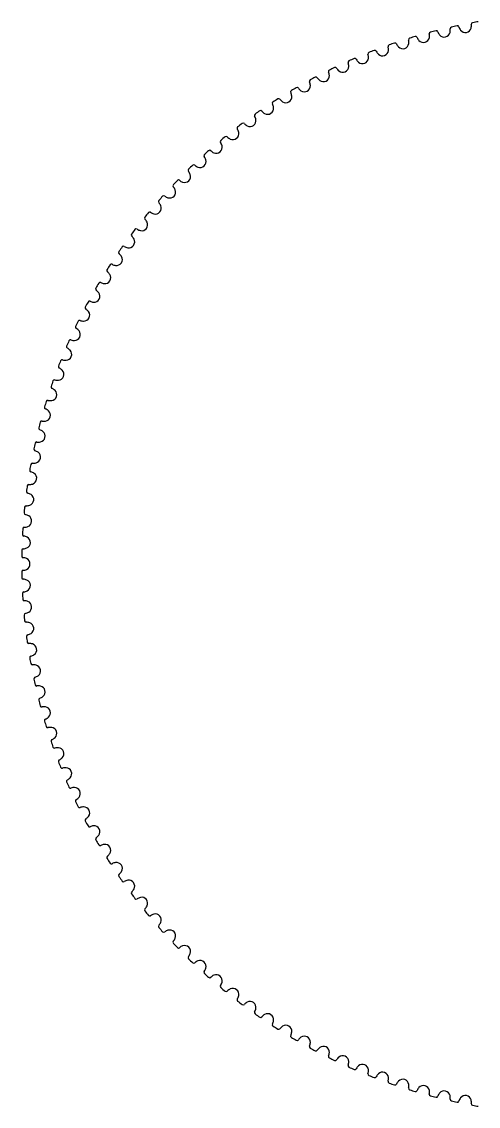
# Model space of a CAD drawing. Header units: millimetres. Extents: x 0 to 102, y 0 to 102.
# Drawn here: x 0.3 to 42.3, y 1 to 100.9 of the extents above; entities that cross this region are included whole.
import ezdxf

# ---------------------------------------------------------------- set-up
doc = ezdxf.new("R2010")
doc.units = ezdxf.units.MM

msp = doc.modelspace()

# ---------------------------------------------------------------- linework, layer by layer
for centre, radius, start, end in [((37.917, 99.758), 0.15, 105.75, -171.68141), ((50.928, 50.936), 50.676, 104.32564, 104.92436), ((38.424, 99.89), 0.15, 20.93141, 103.5), ((39.512, 100.262), 1, -161.40116, -142.12302), ((39.147, 100.006), 0.555, -76.5, -13.06505), ((38.706, 100.069), 1, -10.87698, 8.40116), ((39.844, 100.231), 0.15, 103.5, -173.93141), ((50.928, 50.936), 50.676, 102.07564, 102.67436), ((40.356, 100.343), 0.15, 18.68141, 101.25), ((41.458, 100.673), 1, -163.65116, -144.37302), ((41.083, 100.43), 0.555, -142.18495, -78.75), ((41.083, 100.43), 0.555, -78.75, -15.31505), ((40.645, 100.511), 1, -13.12698, 6.15116), ((41.789, 100.628), 0.15, 101.25, -176.18141), ((50.928, 50.936), 50.676, 99.82564, 100.42436), ((50.927, 50.936), 50.676, 108.82564, 109.42436), ((34.621, 98.758), 0.15, 25.43141, 108), ((36.011, 99.209), 0.15, 108, -169.43141), ((34.888, 98.958), 1, -6.37698, 12.90116), ((50.928, 50.936), 50.676, 106.57564, 107.17436), ((36.512, 99.361), 0.15, 23.18141, 105.75), ((37.584, 99.776), 1, -159.15116, -139.87302), ((37.23, 99.505), 0.555, -137.68495, -74.25), ((37.23, 99.505), 0.555, -74.25, -10.81505), ((36.786, 99.551), 1, -8.62698, 10.65116), ((39.147, 100.006), 0.555, -139.93495, -76.5), ((32.269, 97.89), 0.15, 112.5, -164.93141), ((50.927, 50.936), 50.676, 111.07564, 111.67436), ((32.756, 98.081), 0.15, 27.68141, 110.25), ((33.793, 98.578), 1, -154.65116, -135.37302), ((33.461, 98.281), 0.555, -69.75, -6.31505), ((34.127, 98.586), 0.15, 110.25, -167.18141), ((33.015, 98.292), 1, -4.12698, 15.15116), ((35.677, 99.215), 1, -156.90116, -137.62302), ((35.333, 98.93), 0.555, -135.43495, -72), ((35.333, 98.93), 0.555, -72, -8.56505), ((30.439, 97.121), 0.15, 114.75, -162.68141), ((29.354, 96.74), 1, 0.37302, 19.65116), ((50.927, 50.936), 50.676, 113.32564, 113.92436), ((30.919, 97.331), 0.15, 29.93141, 112.5), ((31.935, 97.869), 1, -152.40116, -133.12302), ((31.615, 97.558), 0.555, -130.93495, -67.5), ((31.615, 97.558), 0.555, -67.5, -4.06505), ((31.169, 97.552), 1, -1.87698, 17.40116), ((33.461, 98.281), 0.555, -133.18495, -69.75), ((28.016, 95.899), 0.555, -63, 0.43495), ((28.642, 96.281), 0.15, 117, -160.43141), ((27.572, 95.858), 1, 2.62302, 21.90116), ((50.927, 50.935), 50.676, 115.57564, 116.17436), ((29.113, 96.509), 0.15, 32.18141, 114.75), ((30.107, 97.087), 1, -150.15116, -130.87302), ((29.8, 96.764), 0.555, -128.68495, -65.25), ((29.8, 96.764), 0.555, -65.25, -1.81505), ((26.269, 94.965), 0.555, -60.75, 2.68495), ((26.878, 95.371), 0.15, 119.25, -158.18141), ((25.827, 94.906), 1, 4.87302, 24.15116), ((50.927, 50.935), 50.676, 117.82564, 118.42436), ((27.34, 95.618), 0.15, 34.43141, 117), ((28.311, 96.234), 1, -147.90116, -128.62302), ((28.016, 95.899), 0.555, -126.43495, -63), ((24.559, 93.963), 0.555, -58.5, 4.93495), ((25.152, 94.392), 0.15, 121.5, -155.93141), ((24.119, 93.887), 1, 7.12302, 26.40116), ((50.926, 50.935), 50.676, 120.07564, 120.67436), ((25.604, 94.657), 0.15, 36.68141, 119.25), ((26.55, 95.311), 1, -145.65116, -126.37302), ((26.269, 94.965), 0.555, -124.18495, -60.75), ((22.89, 92.894), 0.555, -56.25, 7.18495), ((23.466, 93.347), 0.15, 123.75, -153.68141), ((22.454, 92.801), 1, 9.37302, 28.65116), ((50.926, 50.935), 50.676, 122.32564, 122.92436), ((23.907, 93.629), 0.15, 38.93141, 121.5), ((24.826, 94.32), 1, -143.40116, -124.12302), ((24.559, 93.963), 0.555, -121.93495, -58.5), ((21.822, 92.236), 0.15, 126, -151.43141), ((20.832, 91.651), 1, 11.62302, 30.90116), ((50.926, 50.935), 50.676, 124.57564, 125.17436), ((22.251, 92.535), 0.15, 41.18141, 123.75), ((23.143, 93.261), 1, -141.15116, -121.87302), ((22.89, 92.894), 0.555, -119.68495, -56.25), ((20.222, 91.061), 0.15, 128.25, -149.18141), ((19.256, 90.438), 1, 13.87302, 33.15116), ((50.926, 50.935), 50.676, 126.82564, 127.42436), ((20.64, 91.377), 0.15, 43.43141, 126), ((21.502, 92.138), 1, -138.90116, -119.62302), ((21.264, 91.761), 0.555, -117.43495, -54), ((21.264, 91.761), 0.555, -54, 9.43495), ((18.67, 89.825), 0.15, 130.5, -146.93141), ((50.925, 50.935), 50.676, 129.07564, 129.67436), ((19.075, 90.157), 0.15, 45.68141, 128.25), ((19.907, 90.951), 1, -136.65116, -117.37302), ((19.684, 90.565), 0.555, -115.18495, -51.75), ((19.684, 90.565), 0.555, -51.75, 11.68495), ((50.925, 50.934), 50.676, 131.32564, 131.92436), ((17.56, 88.876), 0.15, 47.93141, 130.5), ((18.36, 89.702), 1, -134.40116, -115.12302), ((18.152, 89.308), 0.555, -49.5, 13.93495), ((17.73, 89.164), 1, 16.12302, 35.40116), ((17.168, 88.528), 0.15, 132.75, -144.68141), ((16.254, 87.831), 1, 18.37302, 37.65116), ((16.67, 87.991), 0.555, -47.25, 16.18495), ((18.152, 89.308), 0.555, -112.93495, -49.5), ((15.718, 87.174), 0.15, 135, -142.43141), ((14.832, 86.441), 1, 20.62302, 39.90116), ((50.925, 50.934), 50.676, 133.57564, 134.17436), ((16.096, 87.537), 0.15, 50.18141, 132.75), ((16.863, 88.393), 1, -132.15116, -112.87302), ((16.67, 87.991), 0.555, -110.68495, -47.25), ((50.925, 50.934), 50.676, 135.82564, 136.42436), ((14.685, 86.141), 0.15, 52.43141, 135), ((15.418, 87.027), 1, -129.90116, -110.62302), ((15.241, 86.618), 0.555, -108.43495, -45), ((15.241, 86.618), 0.555, -45, 18.43495), ((14.322, 85.764), 0.15, 137.25, -140.18141), ((13.466, 84.996), 1, 22.87302, 42.15116), ((13.868, 85.189), 0.555, -42.75, 20.68495), ((12.983, 84.299), 0.15, 139.5, -137.93141), ((50.925, 50.934), 50.676, 138.07564, 138.67436), ((12.157, 83.499), 1, 25.12302, 44.40116), ((12.551, 83.708), 0.555, -40.5, 22.93495), ((13.331, 84.691), 0.15, 54.68141, 137.25), ((14.028, 85.605), 1, -127.65116, -108.37302), ((13.868, 85.189), 0.555, -106.18495, -42.75), ((50.925, 50.934), 50.676, 140.32564, 140.92436), ((12.034, 83.189), 0.15, 56.93141, 139.5), ((12.695, 84.13), 1, -125.40116, -106.12302), ((12.551, 83.708), 0.555, -103.93495, -40.5), ((11.702, 82.784), 0.15, 141.75, -135.68141), ((10.908, 81.952), 1, 27.37302, 46.65116), ((11.294, 82.176), 0.555, -38.25, 25.18495), ((10.482, 81.219), 0.15, 144, -133.43141), ((50.924, 50.934), 50.676, 142.57564, 143.17436), ((9.721, 80.357), 1, 29.62302, 48.90116), ((10.798, 81.637), 0.15, 59.18141, 141.75), ((11.422, 82.603), 1, -123.15116, -103.87302), ((11.294, 82.176), 0.555, -101.68495, -38.25), ((50.924, 50.933), 50.676, 144.82564, 145.42436), ((9.623, 80.038), 0.15, 61.43141, 144), ((10.209, 81.027), 1, -120.90116, -101.62302), ((10.098, 80.595), 0.555, -99.43495, -36), ((10.098, 80.595), 0.555, -36, 27.43495), ((9.324, 79.608), 0.15, 146.25, -131.18141), ((8.598, 78.716), 1, 31.87302, 51.15116), ((8.965, 78.97), 0.555, -33.75, 29.68495), ((8.23, 77.953), 0.15, 148.5, -128.93141), ((50.924, 50.933), 50.676, 147.07564, 147.67436), ((8.512, 78.394), 0.15, 63.68141, 146.25), ((9.058, 79.406), 1, -118.65116, -99.37302), ((8.965, 78.97), 0.555, -97.18495, -33.75), ((7.896, 77.3), 0.555, -94.93495, -31.5), ((7.54, 77.033), 1, 34.12302, 53.40116), ((7.896, 77.3), 0.555, -31.5, 31.93495), ((7.202, 76.255), 0.15, 150.75, -126.68141), ((50.924, 50.933), 50.676, 149.32564, 149.92436), ((6.548, 75.309), 1, 36.37302, 55.65116), ((7.467, 76.707), 0.15, 65.93141, 148.5), ((7.973, 77.74), 1, -116.40116, -97.12302), ((50.924, 50.933), 50.676, 151.57564, 152.17436), ((6.488, 74.981), 0.15, 68.18141, 150.75), ((6.953, 76.033), 1, -114.15116, -94.87302), ((6.894, 75.591), 0.555, -92.68495, -29.25), ((6.894, 75.591), 0.555, -29.25, 34.18495), ((6.241, 74.519), 0.15, 153, -124.43141), ((5.625, 73.548), 1, 38.62302, 57.90116), ((5.96, 73.843), 0.555, -27, 36.43495), ((50.924, 50.932), 50.676, 153.82564, 154.42436), ((5.578, 73.218), 0.15, 70.43141, 153), ((6.002, 74.287), 1, -111.90116, -92.62302), ((5.96, 73.843), 0.555, -90.43495, -27), ((5.35, 72.746), 0.15, 155.25, -122.18141), ((4.772, 71.752), 1, 40.87302, 60.15116), ((5.095, 72.06), 0.555, -24.75, 38.68495), ((4.528, 70.94), 0.15, 157.5, -119.93141), ((50.924, 50.932), 50.676, 156.07564, 156.67436), ((4.738, 71.42), 0.15, 72.68141, 155.25), ((5.119, 72.505), 1, -109.65116, -90.37302), ((5.095, 72.06), 0.555, -88.18495, -24.75), ((4.301, 70.244), 0.555, -85.93495, -22.5), ((3.99, 69.924), 1, 43.12302, 62.40116), ((4.301, 70.244), 0.555, -22.5, 40.93495), ((3.779, 69.103), 0.15, 159.75, -117.68141), ((50.924, 50.932), 50.676, 158.32564, 158.92436), ((3.281, 68.066), 1, 45.37302, 64.65116), ((3.969, 69.591), 0.15, 74.93141, 157.5), ((4.307, 70.69), 1, -107.40116, -88.12302), ((3.579, 68.398), 0.555, -83.68495, -20.25), ((3.579, 68.398), 0.555, -20.25, 43.18495), ((3.101, 67.238), 0.15, 162, -115.43141), ((50.923, 50.932), 50.676, 160.57564, 161.17436), ((2.645, 66.183), 1, 47.62302, 66.90116), ((3.273, 67.733), 0.15, 77.18141, 159.75), ((3.568, 68.844), 1, -105.15116, -85.87302), ((2.929, 66.526), 0.555, -18, 45.43495), ((2.65, 65.849), 0.15, 79.43141, 162), ((2.901, 66.971), 1, -102.90116, -83.62302), ((2.929, 66.526), 0.555, -81.43495, -18), ((2.498, 65.348), 0.15, 164.25, -113.18141), ((50.923, 50.931), 50.676, 162.82564, 163.42436), ((2.083, 64.275), 1, 49.87302, 69.15116), ((2.354, 64.629), 0.555, -15.75, 47.68495), ((50.923, 50.931), 50.676, 165.07564, 165.67436), ((2.102, 63.942), 0.15, 81.68141, 164.25), ((2.308, 65.073), 1, -100.65116, -81.37302), ((2.354, 64.629), 0.555, -79.18495, -15.75), ((1.969, 63.435), 0.15, 166.5, -110.93141), ((1.597, 62.347), 1, 52.12302, 71.40116), ((1.854, 62.712), 0.555, -13.5, 49.93495), ((50.923, 50.931), 50.676, 167.32564, 167.92436), ((1.628, 62.015), 0.15, 83.93141, 166.5), ((1.79, 63.153), 1, -98.40116, -79.12302), ((1.854, 62.712), 0.555, -76.93495, -13.5), ((1.516, 61.503), 0.15, 168.75, -108.68141), ((1.187, 60.402), 1, 54.37302, 73.65116), ((1.429, 60.776), 0.555, -11.25, 52.18495), ((50.923, 50.931), 50.676, 169.57564, 170.17436), ((1.231, 60.071), 0.15, 86.18141, 168.75), ((1.348, 61.214), 1, -96.15116, -76.87302), ((1.429, 60.776), 0.555, -74.68495, -11.25), ((1.139, 59.555), 0.15, 171, -106.43141), ((0.853, 58.441), 1, 56.62302, 75.90116), ((1.08, 58.825), 0.555, -9, 54.43495), ((50.923, 50.93), 50.676, 171.82564, 172.42436), ((0.911, 58.112), 0.15, 88.43141, 171), ((0.983, 59.26), 1, -93.90116, -74.62302), ((1.08, 58.825), 0.555, -72.43495, -9), ((0.839, 57.594), 0.15, 173.25, -104.18141), ((0.597, 56.47), 1, 58.87302, 78.15116), ((0.809, 56.862), 0.555, -6.75, 56.68495), ((50.923, 50.93), 50.676, 174.07564, 174.67436), ((0.667, 56.143), 0.15, 90.68141, 173.25), ((0.694, 57.293), 1, -91.65116, -72.37302), ((0.809, 56.862), 0.555, -70.18495, -6.75), ((0.616, 55.622), 0.15, 175.5, -101.93141), ((0.418, 54.489), 1, 61.12302, 80.40116), ((0.615, 54.889), 0.555, -4.5, 58.93495), ((50.923, 50.93), 50.676, 176.32564, 176.92436), ((0.501, 54.166), 0.15, 92.93141, 175.5), ((0.483, 55.316), 1, -89.40116, -70.12302), ((0.615, 54.889), 0.555, -67.93495, -4.5), ((0.47, 53.643), 0.15, 177.75, -99.68141), ((0.317, 52.503), 1, 63.37302, 82.65116), ((0.498, 52.911), 0.555, -2.25, 61.18495), ((50.923, 50.93), 50.676, 178.57564, 179.17436), ((0.413, 52.183), 0.15, 95.18141, 177.75), ((0.35, 53.332), 1, -87.15116, -67.87302), ((0.498, 52.911), 0.555, -65.68495, -2.25), ((0.403, 51.66), 0.15, 180, -97.43141), ((0.294, 50.515), 1, 65.62302, 84.90116), ((0.459, 50.93), 0.555, 0, 63.43495), ((0.403, 50.199), 0.15, 97.43141, 180), ((50.923, 50.929), 50.676, -179.17436, -178.57564), ((0.294, 51.344), 1, -84.90116, -65.62302), ((0.459, 50.93), 0.555, -63.43495, 0), ((0.413, 49.676), 0.15, -177.75, -95.18141), ((0.35, 48.528), 1, 67.87302, 87.15116), ((0.498, 48.948), 0.555, 2.25, 65.68495), ((0.498, 48.948), 0.555, -61.18495, 2.25), ((0.47, 48.216), 0.15, 99.68141, -177.75), ((50.923, 50.929), 50.676, -176.92436, -176.32564), ((0.317, 49.356), 1, -82.65116, -63.37302), ((0.501, 47.693), 0.15, -175.5, -92.93141), ((0.483, 46.544), 1, 70.12302, 89.40116), ((0.615, 46.97), 0.555, 4.5, 67.93495), ((0.615, 46.97), 0.555, -58.93495, 4.5), ((0.616, 46.237), 0.15, 101.93141, -175.5), ((50.923, 50.929), 50.676, -174.67436, -174.07564), ((0.418, 47.37), 1, -80.40116, -61.12302), ((0.667, 45.716), 0.15, -173.25, -90.68141), ((0.694, 44.566), 1, 72.37302, 91.65116), ((0.809, 44.997), 0.555, 6.75, 70.18495), ((0.809, 44.997), 0.555, -56.68495, 6.75), ((0.839, 44.266), 0.15, 104.18141, -173.25), ((50.923, 50.929), 50.676, -172.42436, -171.82564), ((0.597, 45.39), 1, -78.15116, -58.87302), ((0.911, 43.747), 0.15, -171, -88.43141), ((0.983, 42.599), 1, 74.62302, 93.90116), ((1.08, 43.034), 0.555, 9, 72.43495), ((1.08, 43.034), 0.555, -54.43495, 9), ((1.139, 42.304), 0.15, 106.43141, -171), ((50.923, 50.928), 50.676, -170.17436, -169.57564), ((0.853, 43.418), 1, -75.90116, -56.62302), ((1.231, 41.789), 0.15, -168.75, -86.18141), ((1.348, 40.645), 1, 76.87302, 96.15116), ((1.429, 41.083), 0.555, 11.25, 74.68495), ((1.429, 41.083), 0.555, -52.18495, 11.25), ((1.516, 40.356), 0.15, 108.68141, -168.75), ((50.923, 50.928), 50.676, -167.92436, -167.32564), ((1.187, 41.458), 1, -73.65116, -54.37302), ((1.628, 39.844), 0.15, -166.5, -83.93141), ((1.79, 38.706), 1, 79.12302, 98.40116), ((1.854, 39.147), 0.555, 13.5, 76.93495), ((1.854, 39.147), 0.555, -49.93495, 13.5), ((1.969, 38.424), 0.15, 110.93141, -166.5), ((50.923, 50.928), 50.676, -165.67436, -165.07564), ((1.597, 39.512), 1, -71.40116, -52.12302), ((2.102, 37.917), 0.15, -164.25, -81.68141), ((2.308, 36.786), 1, 81.37302, 100.65116), ((2.354, 37.23), 0.555, 15.75, 79.18495), ((2.354, 37.23), 0.555, -47.68495, 15.75), ((2.498, 36.512), 0.15, 113.18141, -164.25), ((50.923, 50.928), 50.676, -163.42436, -162.82564), ((2.083, 37.584), 1, -69.15116, -49.87302), ((2.65, 36.011), 0.15, -162, -79.43141), ((2.901, 34.888), 1, 83.62302, 102.90116), ((2.929, 35.333), 0.555, 18, 81.43495), ((2.929, 35.333), 0.555, -45.43495, 18), ((3.101, 34.621), 0.15, 115.43141, -162), ((50.923, 50.927), 50.676, -161.17436, -160.57564), ((2.645, 35.677), 1, -66.90116, -47.62302), ((3.273, 34.127), 0.15, -159.75, -77.18141), ((3.568, 33.015), 1, 85.87302, 105.15116), ((3.579, 33.461), 0.555, 20.25, 83.68495), ((3.281, 33.793), 1, -64.65116, -45.37302), ((3.579, 33.461), 0.555, -43.18495, 20.25), ((3.779, 32.756), 0.15, 117.68141, -159.75), ((50.924, 50.927), 50.676, -158.92436, -158.32564), ((3.969, 32.269), 0.15, -157.5, -74.93141), ((4.307, 31.169), 1, 88.12302, 107.40116), ((4.301, 31.615), 0.555, 22.5, 85.93495), ((4.528, 30.919), 0.15, 119.93141, -157.5), ((3.99, 31.935), 1, -62.40116, -43.12302), ((4.301, 31.615), 0.555, -40.93495, 22.5), ((50.924, 50.927), 50.676, -156.67436, -156.07564), ((4.738, 30.439), 0.15, -155.25, -72.68141), ((5.119, 29.354), 1, 90.37302, 109.65116), ((5.095, 29.8), 0.555, 24.75, 88.18495), ((5.095, 29.8), 0.555, -38.68495, 24.75), ((5.35, 29.113), 0.15, 122.18141, -155.25), ((50.924, 50.927), 50.676, -154.42436, -153.82564), ((4.772, 30.107), 1, -60.15116, -40.87302), ((5.578, 28.642), 0.15, -153, -70.43141), ((6.002, 27.572), 1, 92.62302, 111.90116), ((5.96, 28.016), 0.555, 27, 90.43495), ((5.96, 28.016), 0.555, -36.43495, 27), ((6.241, 27.34), 0.15, 124.43141, -153), ((50.924, 50.927), 50.676, -152.17436, -151.57564), ((5.625, 28.311), 1, -57.90116, -38.62302), ((6.488, 26.878), 0.15, -150.75, -68.18141), ((6.953, 25.827), 1, 94.87302, 114.15116), ((6.894, 26.269), 0.555, 29.25, 92.68495), ((6.894, 26.269), 0.555, -34.18495, 29.25), ((7.202, 25.604), 0.15, 126.68141, -150.75), ((50.924, 50.926), 50.676, -149.92436, -149.32564), ((6.548, 26.55), 1, -55.65116, -36.37302), ((7.467, 25.152), 0.15, -148.5, -65.93141), ((7.973, 24.119), 1, 97.12302, 116.40116), ((7.896, 24.559), 0.555, 31.5, 94.93495), ((8.23, 23.907), 0.15, 128.93141, -148.5), ((7.54, 24.826), 1, -53.40116, -34.12302), ((7.896, 24.559), 0.555, -31.93495, 31.5), ((50.924, 50.926), 50.676, -147.67436, -147.07564), ((8.512, 23.466), 0.15, -146.25, -63.68141), ((9.058, 22.454), 1, 99.37302, 118.65116), ((8.965, 22.89), 0.555, 33.75, 97.18495), ((8.965, 22.89), 0.555, -29.68495, 33.75), ((9.324, 22.251), 0.15, 131.18141, -146.25), ((50.924, 50.926), 50.676, -145.42436, -144.82564), ((8.598, 23.143), 1, -51.15116, -31.87302), ((9.623, 21.822), 0.15, -144, -61.43141), ((10.209, 20.832), 1, 101.62302, 120.90116), ((10.098, 21.264), 0.555, 36, 99.43495), ((9.721, 21.502), 1, -48.90116, -29.62302), ((10.098, 21.264), 0.555, -27.43495, 36), ((10.482, 20.64), 0.15, 133.43141, -144), ((50.924, 50.926), 50.676, -143.17436, -142.57564), ((10.798, 20.222), 0.15, -141.75, -59.18141), ((11.422, 19.256), 1, 103.87302, 123.15116), ((11.294, 19.684), 0.555, 38.25, 101.68495), ((11.294, 19.684), 0.555, -25.18495, 38.25), ((11.702, 19.075), 0.15, 135.68141, -141.75), ((50.925, 50.925), 50.676, -140.92436, -140.32564), ((10.908, 19.907), 1, -46.65116, -27.37302), ((12.034, 18.67), 0.15, -139.5, -56.93141), ((12.695, 17.73), 1, 106.12302, 125.40116), ((12.551, 18.152), 0.555, 40.5, 103.93495), ((12.551, 18.152), 0.555, -22.93495, 40.5), ((12.983, 17.56), 0.15, 137.93141, -139.5), ((50.925, 50.925), 50.676, -138.67436, -138.07564), ((12.157, 18.36), 1, -44.40116, -25.12302), ((13.331, 17.168), 0.15, -137.25, -54.68141), ((14.028, 16.254), 1, 108.37302, 127.65116), ((13.868, 16.67), 0.555, 42.75, 106.18495), ((13.868, 16.67), 0.555, -20.68495, 42.75), ((14.322, 16.096), 0.15, 140.18141, -137.25), ((13.466, 16.863), 1, -42.15116, -22.87302), ((50.925, 50.925), 50.676, -136.42436, -135.82564), ((14.685, 15.718), 0.15, -135, -52.43141), ((15.418, 14.832), 1, 110.62302, 129.90116), ((15.241, 15.241), 0.555, 45, 108.43495), ((14.832, 15.418), 1, -39.90116, -20.62302), ((15.241, 15.241), 0.555, -18.43495, 45), ((15.718, 14.685), 0.15, 142.43141, -135), ((50.925, 50.925), 50.676, -134.17436, -133.57564), ((16.096, 14.322), 0.15, -132.75, -50.18141), ((16.863, 13.466), 1, 112.87302, 132.15116), ((16.67, 13.868), 0.555, 47.25, 110.68495), ((16.67, 13.868), 0.555, -16.18495, 47.25), ((17.168, 13.331), 0.15, 144.68141, -132.75), ((16.254, 14.028), 1, -37.65116, -18.37302), ((50.925, 50.925), 50.676, -131.92436, -131.32564), ((18.36, 12.157), 1, 115.12302, 134.40116), ((18.152, 12.551), 0.555, 49.5, 112.93495), ((17.56, 12.983), 0.15, -130.5, -47.93141), ((18.152, 12.551), 0.555, -13.93495, 49.5), ((18.67, 12.034), 0.15, 146.93141, -130.5), ((17.73, 12.695), 1, -35.40116, -16.12302), ((50.925, 50.925), 50.676, -129.67436, -129.07564), ((19.075, 11.702), 0.15, -128.25, -45.68141), ((19.907, 10.908), 1, 117.37302, 136.65116), ((19.684, 11.294), 0.555, 51.75, 115.18495), ((19.684, 11.294), 0.555, -11.68495, 51.75), ((19.256, 11.422), 1, -33.15116, -13.87302), ((20.222, 10.798), 0.15, 149.18141, -128.25), ((50.926, 50.924), 50.676, -127.42436, -126.82564), ((20.64, 10.482), 0.15, -126, -43.43141), ((21.502, 9.721), 1, 119.62302, 138.90116), ((21.264, 10.098), 0.555, 54, 117.43495), ((21.264, 10.098), 0.555, -9.43495, 54), ((20.832, 10.209), 1, -30.90116, -11.62302), ((21.822, 9.623), 0.15, 151.43141, -126), ((50.926, 50.924), 50.676, -125.17436, -124.57564), ((22.251, 9.324), 0.15, -123.75, -41.18141), ((23.143, 8.598), 1, 121.87302, 141.15116), ((22.89, 8.965), 0.555, 56.25, 119.68495), ((22.89, 8.965), 0.555, -7.18495, 56.25), ((23.466, 8.512), 0.15, 153.68141, -123.75), ((22.454, 9.058), 1, -28.65116, -9.37302), ((50.926, 50.924), 50.676, -122.92436, -122.32564), ((23.907, 8.23), 0.15, -121.5, -38.93141), ((24.826, 7.54), 1, 124.12302, 143.40116), ((24.559, 7.896), 0.555, 58.5, 121.93495), ((24.559, 7.896), 0.555, -4.93495, 58.5), ((25.152, 7.467), 0.15, 155.93141, -121.5), ((24.119, 7.973), 1, -26.40116, -7.12302), ((50.926, 50.924), 50.676, -120.67436, -120.07564), ((25.604, 7.202), 0.15, -119.25, -36.68141), ((26.55, 6.548), 1, 126.37302, 145.65116), ((26.269, 6.894), 0.555, 60.75, 124.18495), ((26.269, 6.894), 0.555, -2.68495, 60.75), ((26.878, 6.488), 0.15, 158.18141, -119.25), ((25.827, 6.953), 1, -24.15116, -4.87302), ((50.927, 50.924), 50.676, -118.42436, -117.82564), ((27.34, 6.241), 0.15, -117, -34.43141), ((28.311, 5.625), 1, 128.62302, 147.90116), ((28.016, 5.96), 0.555, 63, 126.43495), ((28.016, 5.96), 0.555, -0.43495, 63), ((28.642, 5.578), 0.15, 160.43141, -117), ((27.572, 6.002), 1, -21.90116, -2.62302), ((50.927, 50.924), 50.676, -116.17436, -115.57564), ((29.113, 5.35), 0.15, -114.75, -32.18141), ((30.107, 4.772), 1, 130.87302, 150.15116), ((29.8, 5.095), 0.555, 65.25, 128.68495), ((29.8, 5.095), 0.555, 1.81505, 65.25), ((29.354, 5.119), 1, -19.65116, -0.37302), ((30.439, 4.738), 0.15, 162.68141, -114.75), ((50.927, 50.924), 50.676, -113.92436, -113.32564), ((30.919, 4.528), 0.15, -112.5, -29.93141), ((31.935, 3.99), 1, 133.12302, 152.40116), ((31.615, 4.301), 0.555, 67.5, 130.93495), ((31.615, 4.301), 0.555, 4.06505, 67.5), ((32.269, 3.969), 0.15, 164.93141, -112.5), ((31.169, 4.307), 1, -17.40116, 1.87698), ((33.461, 3.579), 0.555, 69.75, 133.18495), ((33.461, 3.579), 0.555, 6.31505, 69.75), ((50.927, 50.924), 50.676, -111.67436, -111.07564), ((32.756, 3.779), 0.15, -110.25, -27.68141), ((33.793, 3.281), 1, 135.37302, 154.65116), ((34.127, 3.273), 0.15, 167.18141, -110.25), ((33.015, 3.568), 1, -15.15116, 4.12698), ((50.927, 50.923), 50.676, -109.42436, -108.82564), ((34.621, 3.101), 0.15, -108, -25.43141), ((35.677, 2.645), 1, 137.62302, 156.90116), ((35.333, 2.929), 0.555, 72, 135.43495), ((35.333, 2.929), 0.555, 8.56505, 72), ((34.888, 2.901), 1, -12.90116, 6.37698), ((36.011, 2.65), 0.15, 169.43141, -108), ((50.928, 50.923), 50.676, -107.17436, -106.57564), ((36.512, 2.498), 0.15, -105.75, -23.18141), ((37.584, 2.083), 1, 139.87302, 159.15116), ((37.23, 2.354), 0.555, 74.25, 137.68495), ((37.23, 2.354), 0.555, 10.81505, 74.25), ((37.917, 2.102), 0.15, 171.68141, -105.75), ((36.786, 2.308), 1, -10.65116, 8.62698), ((39.512, 1.597), 1, 142.12302, 161.40116), ((39.147, 1.854), 0.555, 76.5, 139.93495), ((39.147, 1.854), 0.555, 13.06505, 76.5), ((50.928, 50.923), 50.676, -104.92436, -104.32564), ((38.424, 1.969), 0.15, -103.5, -20.93141), ((38.706, 1.79), 1, -8.40116, 10.87698), ((39.844, 1.628), 0.15, 173.93141, -103.5), ((50.928, 50.923), 50.676, -102.67436, -102.07564), ((40.356, 1.516), 0.15, -101.25, -18.68141), ((41.458, 1.187), 1, 144.37302, 163.65116), ((41.083, 1.429), 0.555, 78.75, 142.18495), ((41.083, 1.429), 0.555, 15.31505, 78.75), ((40.645, 1.348), 1, -6.15116, 13.12698), ((41.789, 1.231), 0.15, 176.18141, -101.25), ((50.928, 50.923), 50.676, -100.42436, -99.82564)]:
    msp.add_arc(centre, radius, start, end)

doc.saveas('drawing.dxf')
